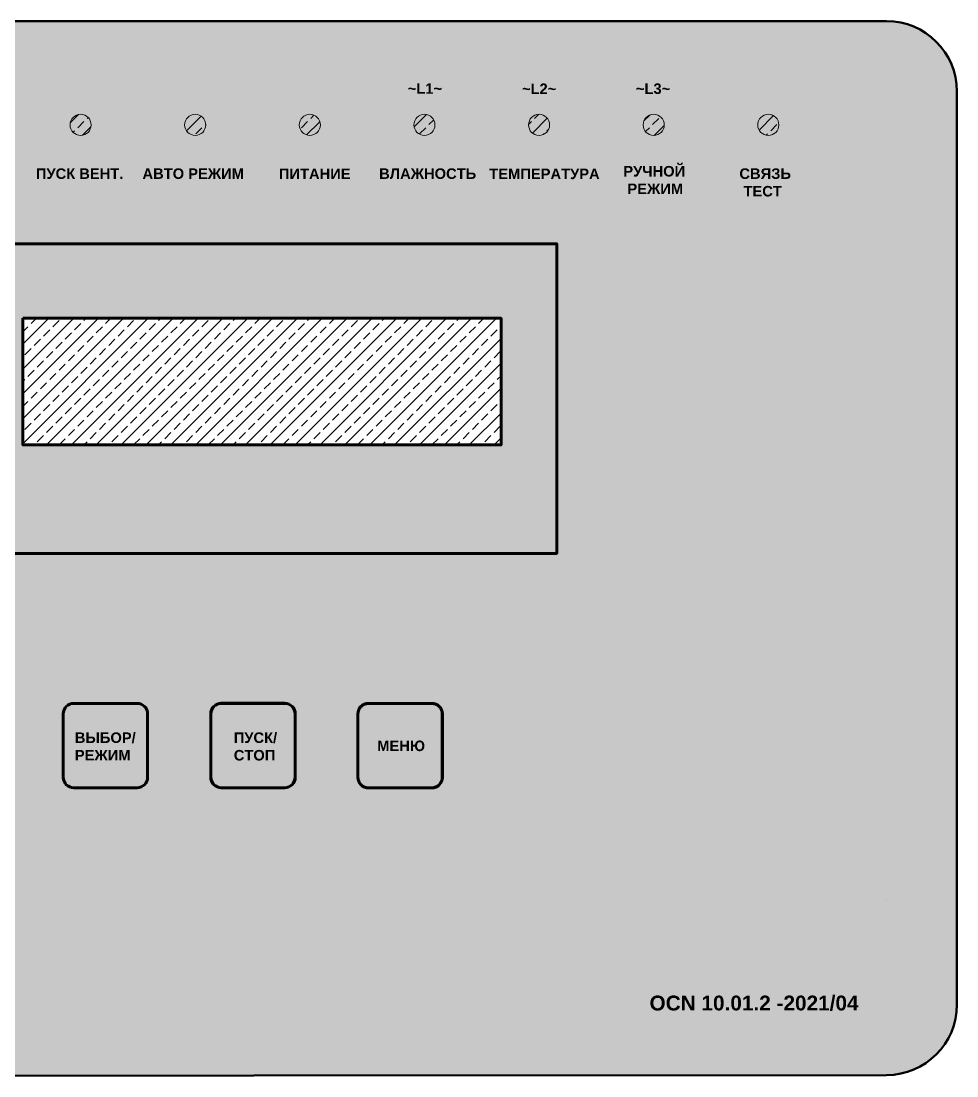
# Model space of a CAD drawing. Header units: centimetres. Extents: x -10 to 190, y -44 to 106.
# Drawn here: x 56.5 to 189.6, y -43.7 to 106.2 of the extents above; entities that cross this region are included whole.
import ezdxf

# ---------------------------------------------------------------- set-up
doc = ezdxf.new("R2010")
doc.units = ezdxf.units.CM
doc.header["$MEASUREMENT"] = 0
doc.layers.add('Дизайн', color=150, linetype='Continuous')
doc.layers.add('ЭЛ_ОБОРУДОВАНИЕ ПРОЕКТИРУЕМОЕ', color=7, linetype='Continuous', lineweight=30)
doc.styles.add('PDF Arial Bold', font='arialbd.ttf')

# ---------------------------------------------------------------- blocks, each defined once
blk = doc.blocks.new('РАМКА')
at = {"layer": 'Дизайн', "linetype": 'Continuous', "lineweight": 50}
for points in [[(-0.44, 106.2), (179.56, 106.2)], [(-10.44, 96.16), (-10.43, -33.71)], [(189.56, 96.2), (189.56, -33.59)], [(179.57, -43.59), (-0.43, -43.7)]]:
    blk.add_lwpolyline(points, dxfattribs=at)
for centre, radius, start, end in [((-0.44, 96.2), 10, 90, 180.5373), ((179.56, 96.2), 10, 0, 90), ((-0.44, -33.71), 9.99, 180, 270.0286), ((179.56, -33.59), 10, 270.0286, 0)]:
    blk.add_arc(centre, radius, start, end, dxfattribs=at)
blk = doc.blocks.new('Кнопка контур')
at = {"layer": 'Дизайн', "color": 152, "lineweight": 120}
for points in [[(72.96, 9.24), (63.96, 9.24)], [(62.46, 7.74), (62.46, 3.24), (62.46, -1.26)], [(74.46, 3.24), (74.46, 3.24), (74.46, 7.74)], [(74.46, -1.26), (74.46, 3.24)], [(63.96, -2.76), (72.96, -2.76)]]:
    blk.add_lwpolyline(points, dxfattribs=at)
for centre, start, end in [((63.96, 7.74), 90, 180), ((72.96, 7.74), 0, 90), ((63.96, -1.26), 180, 270), ((72.96, -1.26), 270, 0)]:
    blk.add_arc(centre, 1.5, start, end, dxfattribs=at)

msp = doc.modelspace()

# ---------------------------------------------------------------- hatches: boundary and pattern name
at = {"layer": 'Дизайн', "linetype": 'Continuous', "lineweight": 100, "true_color": 0xc7c8ca}
h = msp.add_hatch(color=9, dxfattribs=at)
edge = h.paths.add_edge_path()
edge.add_arc((-0.44, 96.2), 10, 90, 180.5373)
edge = h.paths.add_edge_path()
edge.add_arc((179.56, 96.2), 10, 0, 90)
edge = h.paths.add_edge_path()
edge.add_arc((-0.44, -33.71), 9.99, 180, 270.0286)
edge = h.paths.add_edge_path()
edge.add_arc((179.56, -33.59), 10, 270.0286, 360)
edge = h.paths.add_edge_path()
edge.add_line((-0.44, 106.2), (179.56, 106.2))
edge = h.paths.add_edge_path()
edge.add_line((-10.44, 96.16), (-10.43, -33.71))
edge = h.paths.add_edge_path()
edge.add_line((179.57, -43.59), (-0.43, -43.7))
edge = h.paths.add_edge_path()
edge.add_line((189.56, 96.2), (189.56, -33.59))
edge = h.paths.add_edge_path()
edge.add_line((74.47, 3.24), (74.47, 7.74))
edge = h.paths.add_edge_path()
edge.add_line((72.97, 9.24), (63.97, 9.24))
edge = h.paths.add_edge_path()
edge.add_line((62.47, 7.74), (62.47, 3.24))
edge.add_line((62.47, 3.24), (62.47, -1.26))
edge = h.paths.add_edge_path()
edge.add_line((63.97, -2.76), (72.97, -2.76))
edge = h.paths.add_edge_path()
edge.add_line((74.47, -1.26), (74.47, 3.24))
edge = h.paths.add_edge_path()
edge.add_arc((63.97, 7.74), 1.5, 90, 180)
edge = h.paths.add_edge_path()
edge.add_arc((72.97, 7.74), 1.5, 0, 90)
edge = h.paths.add_edge_path()
edge.add_arc((63.97, -1.26), 1.5, 180, 270)
edge = h.paths.add_edge_path()
edge.add_arc((72.97, -1.26), 1.5, 270, 360)
edge = h.paths.add_edge_path()
edge.add_line((95.45, 3.25), (95.45, 7.75))
edge = h.paths.add_edge_path()
edge.add_line((93.95, 9.25), (84.95, 9.25))
edge = h.paths.add_edge_path()
edge.add_line((83.45, 7.75), (83.45, 3.25))
edge.add_line((83.45, 3.25), (83.45, -1.25))
edge = h.paths.add_edge_path()
edge.add_line((84.95, -2.75), (93.95, -2.75))
edge = h.paths.add_edge_path()
edge.add_line((95.45, -1.25), (95.45, 3.25))
edge = h.paths.add_edge_path()
edge.add_arc((84.95, 7.75), 1.5, 90, 180)
edge = h.paths.add_edge_path()
edge.add_arc((93.95, 7.75), 1.5, 0, 90)
edge = h.paths.add_edge_path()
edge.add_arc((84.95, -1.25), 1.5, 180, 270)
edge = h.paths.add_edge_path()
edge.add_arc((93.95, -1.25), 1.5, 270, 360)
edge = h.paths.add_edge_path()
edge.add_line((116.4, 3.22), (116.4, 7.72))
edge = h.paths.add_edge_path()
edge.add_line((114.9, 9.22), (105.9, 9.22))
edge = h.paths.add_edge_path()
edge.add_line((104.4, 7.72), (104.4, 3.22))
edge.add_line((104.4, 3.22), (104.4, -1.28))
edge = h.paths.add_edge_path()
edge.add_line((105.9, -2.78), (114.9, -2.78))
edge = h.paths.add_edge_path()
edge.add_line((116.4, -1.28), (116.4, 3.22))
edge = h.paths.add_edge_path()
edge.add_arc((105.9, 7.72), 1.5, 90, 180)
edge = h.paths.add_edge_path()
edge.add_arc((114.9, 7.72), 1.5, 0, 90)
edge = h.paths.add_edge_path()
edge.add_arc((105.9, -1.28), 1.5, 180, 270)
edge = h.paths.add_edge_path()
edge.add_arc((114.9, -1.28), 1.5, 270, 360)
h.paths.add_polyline_path([(105.87, -2.76), (114.87, -2.76)])
h = msp.add_hatch(color=9, dxfattribs=at)
h.paths.add_polyline_path([(-10.43, -33.71, 0.414416), (-0.43, -43.7), (179.57, -43.59, 0.414005), (189.56, -33.59), (189.56, 96.2, 0.414208), (179.56, 106.2), (-0.44, 106.2, 0.415269), (-10.44, 96.16)])
h.paths.add_polyline_path([(14.54, 91.45, -1), (17.54, 91.45, -1)], flags=16)
h.paths.add_polyline_path([(30.84, 91.45, -1), (33.84, 91.45, -1)], flags=16)
h.paths.add_polyline_path([(47.14, 91.45, -1), (50.14, 91.45, -1)], flags=16)
h.paths.add_polyline_path([(48.65, 74.55), (132.65, 74.55), (132.65, 30.55), (48.65, 30.55)], flags=16)
h.paths.add_polyline_path([(56.74, 63.96), (124.74, 63.96), (124.74, 45.96), (56.74, 45.96)], flags=0)
h.paths.add_polyline_path([(63.44, 91.45, -1), (66.44, 91.45, -1)], flags=16)
h.paths.add_polyline_path([(79.74, 91.45, -1), (82.74, 91.45, -1)], flags=16)
h.paths.add_polyline_path([(96.04, 91.45, -1), (99.04, 91.45, -1)], flags=16)
h.paths.add_polyline_path([(63.97, 9.24), (72.97, 9.24, -0.414214), (74.47, 7.74), (74.47, 3.24), (74.47, -1.26, -0.414214), (72.97, -2.76), (63.97, -2.76, -0.414214), (62.47, -1.26), (62.47, 3.24), (62.47, 7.74, -0.414214)], flags=16)
h.paths.add_polyline_path([(115.34, 91.45, -1), (112.34, 91.45, -1)], flags=16)
h.paths.add_polyline_path([(84.95, 9.25), (93.97, 9.24, -0.414214), (95.47, 7.74), (95.47, 3.24), (95.47, -1.26, -0.414214), (93.97, -2.76), (84.95, -2.75, -0.414214), (83.45, -1.25), (83.45, 3.25), (83.45, 7.75, -0.414214)], flags=16)
h.paths.add_polyline_path([(131.64, 91.45, -1), (128.64, 91.45, -1)], flags=16)
h.paths.add_polyline_path([(105.87, 9.24), (114.9, 9.22, -0.414214), (116.4, 7.72), (116.4, 3.22), (116.4, -1.28, -0.414214), (114.9, -2.78), (105.87, -2.76, -0.414214), (104.37, -1.26), (104.37, 3.24), (104.37, 7.74, -0.414214)], flags=16)
h.paths.add_polyline_path([(147.94, 91.45, -1), (144.94, 91.45, -1)], flags=16)
h.paths.add_polyline_path([(164.24, 91.45, -1), (161.24, 91.45, -1)], flags=16)
h.paths.add_polyline_path([(56.74, 63.96), (56.74, 45.96), (124.74, 45.96), (124.74, 63.96)], flags=0)
at = {"layer": 'Дизайн', "linetype": 'Continuous', "lineweight": 13, "ltscale": 5}
h = msp.add_hatch(dxfattribs=at)
h.set_pattern_fill('ANSI33', scale=10)
edge = h.paths.add_edge_path()
edge.add_arc((16.04, 91.45), 1.5, 0, 360)
edge = h.paths.add_edge_path()
edge.add_arc((32.34, 91.45), 1.5, 0, 360)
edge = h.paths.add_edge_path()
edge.add_arc((48.64, 91.45), 1.5, 0, 360)
edge = h.paths.add_edge_path()
edge.add_arc((64.94, 91.45), 1.5, 0, 360)
edge = h.paths.add_edge_path()
edge.add_arc((81.24, 91.45), 1.5, 0, 360)
edge = h.paths.add_edge_path()
edge.add_arc((97.54, 91.45), 1.5, 0, 360)
edge = h.paths.add_edge_path()
edge.add_arc((113.84, 91.45), 1.5, 0, 360)
edge = h.paths.add_edge_path()
edge.add_arc((130.14, 91.45), 1.5, 0, 360)
edge = h.paths.add_edge_path()
edge.add_arc((146.44, 91.45), 1.5, 0, 360)
edge = h.paths.add_edge_path()
edge.add_arc((162.74, 91.45), 1.5, 0, 360)
h.paths.add_polyline_path([(56.74, 63.96), (124.74, 63.96), (124.74, 45.96), (56.74, 45.96)])
at = {"layer": 'Дизайн', "linetype": 'Continuous', "lineweight": 100}
h = msp.add_hatch(color=152, dxfattribs=at)
h.dxf.hatch_style = 1
h.paths.add_polyline_path([(48.65, 74.55), (132.65, 74.55), (132.65, 30.55), (48.65, 30.55)])
h.paths.add_polyline_path([(56.74, 63.96), (124.74, 63.96), (124.74, 45.96), (56.74, 45.96)], flags=16)
at = {"layer": 'Дизайн', "linetype": 'Continuous'}
h = msp.add_hatch(color=152, dxfattribs=at)
h.set_gradient(color1=(61, 158, 255), color2=(61, 158, 255))
edge = h.paths.add_edge_path()
edge.add_line((72.97, 9.24), (63.97, 9.24))
edge.add_arc((63.97, 7.74), 1.5, 90, 180)
edge.add_line((62.47, 7.74), (62.47, 3.24))
edge.add_line((62.47, 3.24), (62.47, -1.26))
edge.add_arc((63.97, -1.26), 1.5, 180, 270)
edge.add_line((63.97, -2.76), (72.97, -2.76))
edge.add_arc((72.97, -1.26), 1.5, 270, 360)
edge.add_line((74.47, -1.26), (74.47, 3.24))
edge.add_line((74.47, 3.24), (74.47, 7.74))
edge.add_arc((72.97, 7.74), 1.5, 0, 90)
at = {"layer": 'Дизайн', "linetype": 'Continuous', "true_color": 0x3d9eff}
h = msp.add_hatch(color=153, dxfattribs=at)
h.set_gradient(color1=(61, 158, 255), color2=(61, 158, 255))
edge = h.paths.add_edge_path()
edge.add_line((93.97, 9.24), (84.97, 9.24))
edge.add_arc((84.97, 7.74), 1.5, 90, 180)
edge.add_line((83.47, 7.74), (83.47, 3.24))
edge.add_line((83.47, 3.24), (83.47, -1.26))
edge.add_arc((84.97, -1.26), 1.5, 180, 270)
edge.add_line((84.97, -2.76), (93.97, -2.76))
edge.add_arc((93.97, -1.26), 1.5, 270, 360)
edge.add_line((95.47, -1.26), (95.47, 3.24))
edge.add_line((95.47, 3.24), (95.47, 7.74))
edge.add_arc((93.97, 7.74), 1.5, 0, 90)
at = {"layer": 'Дизайн', "linetype": 'Continuous'}
h = msp.add_hatch(color=256, dxfattribs=at)
h.set_gradient(color1=(61, 158, 255), color2=(61, 158, 255))
edge = h.paths.add_edge_path()
edge.add_line((114.87, 9.24), (105.87, 9.24))
edge.add_arc((105.87, 7.74), 1.5, 90, 180)
edge.add_line((104.37, 7.74), (104.37, 3.24))
edge.add_line((104.37, 3.24), (104.37, -1.26))
edge.add_arc((105.87, -1.26), 1.5, 180, 270)
edge.add_line((105.87, -2.76), (114.87, -2.76))
edge.add_arc((114.87, -1.26), 1.5, 270, 360)
edge.add_line((116.37, -1.26), (116.37, 3.24))
edge.add_line((116.37, 3.24), (116.37, 7.74))
edge.add_arc((114.87, 7.74), 1.5, 0, 90)
at = {"layer": 'ЭЛ_ОБОРУДОВАНИЕ ПРОЕКТИРУЕМОЕ', "linetype": 'Continuous', "lineweight": 100}
h = msp.add_hatch(color=1, dxfattribs=at)
h.dxf.hatch_style = 1
h.paths.add_polyline_path([(17.54, 91.45, 1), (14.54, 91.45, 1)])
h.paths.add_polyline_path([(164.24, 91.45, 1), (161.24, 91.45, 1)])
h.paths.add_polyline_path([(66.44, 91.45, 1), (63.44, 91.45, 1)])
h = msp.add_hatch(color=3, dxfattribs=at)
h.dxf.hatch_style = 1
h.paths.add_polyline_path([(79.74, 91.45, 1), (82.74, 91.45, 1)])
h.paths.add_polyline_path([(96.04, 91.45, 1), (99.04, 91.45, 1)])
h = msp.add_hatch(color=5, dxfattribs=at)
h.dxf.hatch_style = 1
h.paths.add_polyline_path([(112.34, 91.45, 1), (115.34, 91.45, 1)])
h.paths.add_polyline_path([(128.64, 91.45, 1), (131.64, 91.45, 1)])
at = {"layer": 'ЭЛ_ОБОРУДОВАНИЕ ПРОЕКТИРУЕМОЕ', "linetype": 'Continuous', "lineweight": 100, "true_color": 0xf8991e}
h = msp.add_hatch(color=30, dxfattribs=at)
h.dxf.hatch_style = 1
h.paths.add_polyline_path([(147.94, 91.45, 1), (144.94, 91.45, 1)])

# ---------------------------------------------------------------- linework, layer by layer
at = {"layer": 'Дизайн', "color": 168, "linetype": 'Continuous', "lineweight": 100, "true_color": 0x001452}
msp.add_lwpolyline([(48.65, 74.55), (132.65, 74.55), (132.65, 30.55), (48.65, 30.55), (48.65, 74.55)], dxfattribs=at)
at = {"layer": 'Дизайн', "color": 174, "linetype": 'Continuous', "lineweight": 100, "true_color": 0x0000a3}
msp.add_lwpolyline([(56.74, 63.96), (124.74, 63.96), (124.74, 45.96), (56.74, 45.96), (56.74, 63.96)], dxfattribs=at)
at = {"layer": 'Дизайн', "linetype": 'Continuous'}
msp.add_lwpolyline([(63.97, 9.24), (63.97, 9.24)], close=True, dxfattribs=at)
at = {"layer": 'Дизайн', "color": 7, "linetype": 'Continuous', "lineweight": 100}
for points in [[(93.97, 9.24), (84.97, 9.24)], [(114.87, 9.24), (105.87, 9.24)], [(83.47, 7.74), (83.47, 3.24), (83.47, -1.26)], [(95.47, 3.24), (95.47, 3.24), (95.47, 7.74)], [(104.37, 7.74), (104.37, 3.24), (104.37, -1.26)], [(116.37, 3.24), (116.37, 3.24), (116.37, 7.74)], [(95.47, -1.26), (95.47, 3.24)], [(116.37, -1.26), (116.37, 3.24)], [(84.97, -2.76), (93.97, -2.76)], [(105.87, -2.76), (114.87, -2.76)]]:
    msp.add_lwpolyline(points, dxfattribs=at)
at = {"layer": 'Дизайн', "linetype": 'Continuous'}
for points in [[(114.87, 9.24), (105.87, 9.24)], [(104.37, 7.74), (104.37, 3.24), (104.37, -1.26)], [(116.37, 3.24), (116.37, 3.24), (116.37, 7.74)], [(116.37, -1.26), (116.37, 3.24)], [(105.87, -2.76), (114.87, -2.76)], [(179.57, -18.62), (179.57, -18.62)]]:
    msp.add_lwpolyline(points, dxfattribs=at)
at = {"layer": 'Дизайн', "lineweight": 20}
for centre in [(64.94, 91.45), (81.24, 91.45), (97.54, 91.45), (113.84, 91.45), (130.14, 91.45), (146.44, 91.45), (162.74, 91.45)]:
    msp.add_circle(centre, 1.5, dxfattribs=at)
at = {"layer": 'Дизайн', "color": 7, "linetype": 'Continuous', "lineweight": 100}
for centre, start, end in [((84.97, 7.74), 90, 180), ((93.97, 7.74), 0, 90), ((105.87, 7.74), 90, 180), ((114.87, 7.74), 0, 90), ((84.97, -1.26), 180, 270), ((93.97, -1.26), 270, 0), ((105.87, -1.26), 180, 270), ((114.87, -1.26), 270, 0)]:
    msp.add_arc(centre, 1.5, start, end, dxfattribs=at)
at = {"layer": 'Дизайн', "linetype": 'Continuous'}
for centre, start, end in [((105.87, 7.74), 90, 180), ((114.87, 7.74), 0, 90), ((105.87, -1.26), 180, 270), ((114.87, -1.26), 270, 0)]:
    msp.add_arc(centre, 1.5, start, end, dxfattribs=at)

# ---------------------------------------------------------------- block references
at = {"layer": 'Дизайн', "lineweight": 100}
msp.add_blockref('РАМКА', (0, 0), dxfattribs=at)
at = {"layer": 'Дизайн', "color": 5, "linetype": 'Continuous', "lineweight": 100}
msp.add_blockref('Кнопка контур', (0.01, 0), dxfattribs=at)
at = {"layer": 'Дизайн', "color": 7, "linetype": 'Continuous', "lineweight": 100}
for p in [(20.99, 0.01), (41.93, -0.02)]:
    msp.add_blockref('Кнопка контур', p, dxfattribs=at)

# ---------------------------------------------------------------- texts
at = {"layer": 'Дизайн', "color": 1, "style": 'PDF Arial Bold'}
msp.add_text('OCN 10.01.2 -2021/04', height=2.1149, dxfattribs=at).set_placement((145.85, -34.41))
at = {"layer": 'Дизайн', "color": 250, "linetype": 'Continuous', "attachment_point": 1, "style": 'PDF Arial Bold'}
for s, width, insert, char_height in [('       ~L1~', 14.2196, (107.4, 97.36), 1.4968), ('        ~L2~', 14.2196, (123.06, 97.33), 1.4968), ('   ~L3~', 29.7418, (142.17, 97.34), 1.497), ('РУЧНОЙ \\P РЕЖИМ', 29.7418, (142.12, 85.61), 1.497), ('ПУСК ВЕНТ. ', 14.2196, (58.58, 85.27), 1.4968), ('АВТО РЕЖИМ ', 14.2196, (73.74, 85.27), 1.4968), ('ПИТАНИЕ ', 14.2196, (93.14, 85.24), 1.497), ('ВЛАЖНОСТЬ', 14.2196, (107.4, 85.27), 1.497), ('ТЕМПЕРАТУРА', 14.2196, (123.06, 85.24), 1.4968), ('СВЯЗЬ\\P ТЕСТ', 29.7418, (158.63, 85.27), 1.497), ('ВЫБОР/\\PРЕЖИМ', 29.7418, (64.12, 5.11), 1.497), ('МЕНЮ', 29.7418, (107.12, 3.95), 1.497)]:
    msp.add_mtext_dynamic_manual_height_columns(s, width=width, gutter_width=7.48, heights=[0], dxfattribs=dict(at, insert=insert, char_height=char_height))
at = {"layer": 'Дизайн', "color": 1, "linetype": 'Continuous', "insert": (86.72, 5.11), "char_height": 1.497, "attachment_point": 1, "style": 'PDF Arial Bold'}
msp.add_mtext_dynamic_manual_height_columns('ПУСК/\\PСТОП', width=29.7418, gutter_width=7.48, heights=[0], dxfattribs=at)

doc.saveas('drawing.dxf')
